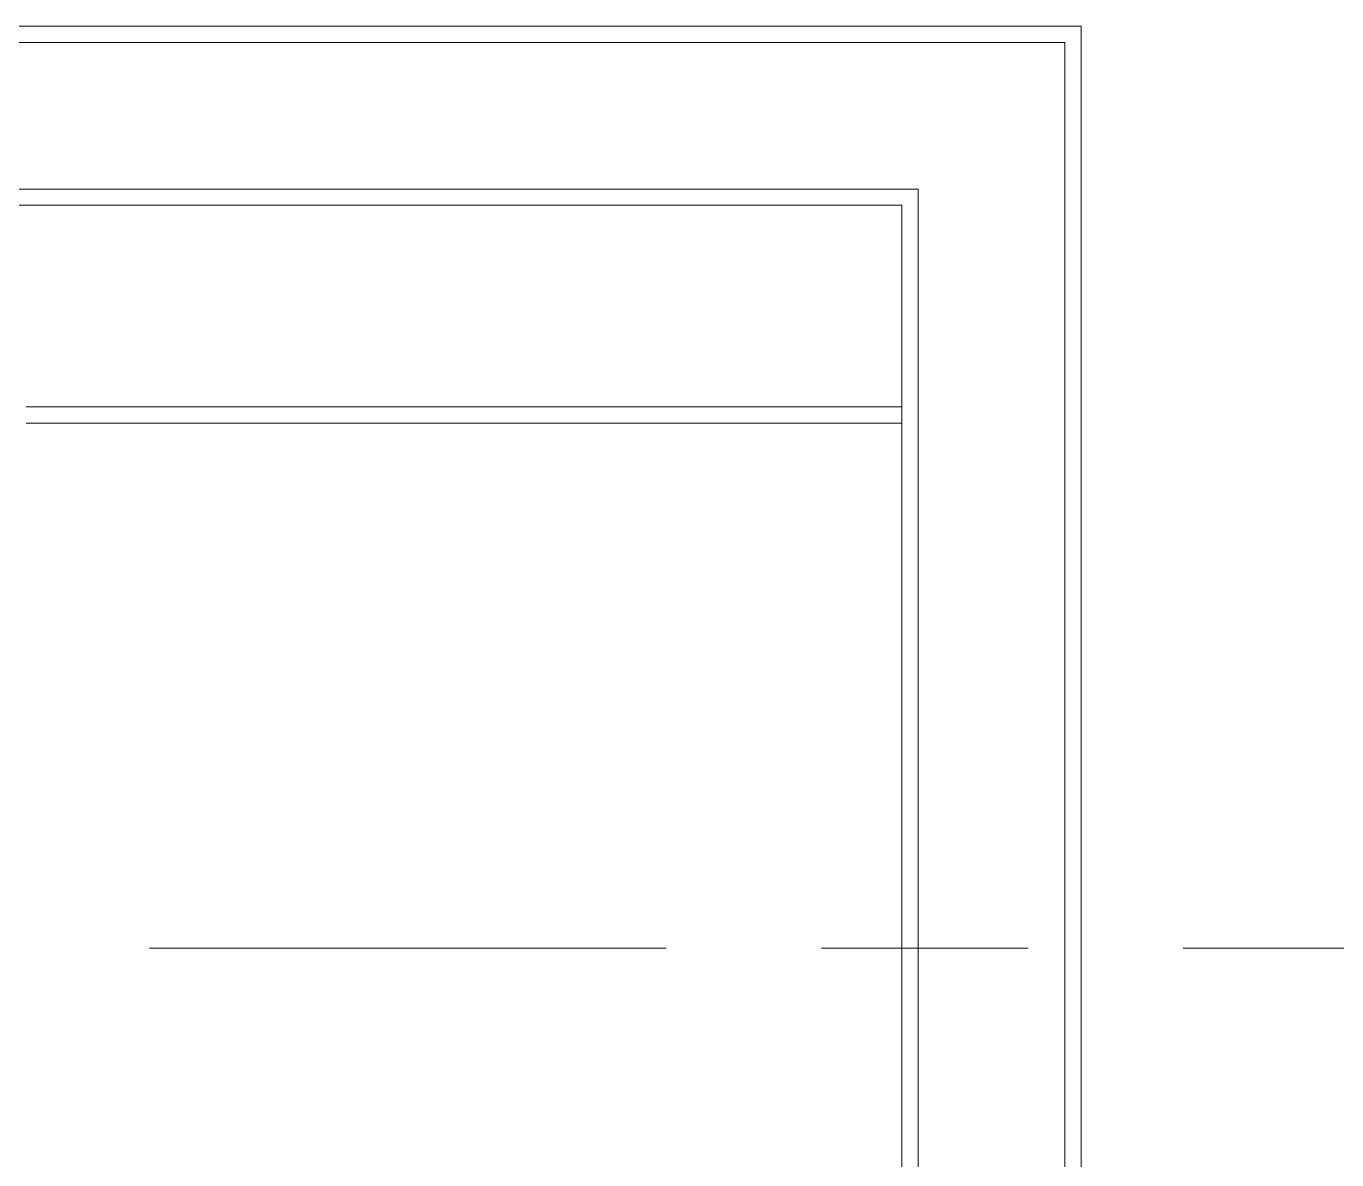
# Model space of a CAD drawing. Header units: millimetres. Extents: x 35143 to 244272, y -8553 to 29000.
# Drawn here: x 61400 to 65425, y 21501 to 24981 of the extents above; entities that cross this region are included whole.
import ezdxf

# ---------------------------------------------------------------- set-up
doc = ezdxf.new("R2010")
doc.units = ezdxf.units.MM
doc.linetypes.add('Осевая', pattern=[3175, 635, -476.25, 1587.5, -476.25])
doc.layers.add('A-FLOR-1', color=7, linetype='Continuous', lineweight=9, true_color=0xaaaaaa)
doc.layers.add('Оси-2', color=7, linetype='Осевая', lineweight=9)

msp = doc.modelspace()

# ---------------------------------------------------------------- linework, layer by layer
at = {"layer": 'A-FLOR-1'}
for p, q in [((64640, 24981.3), (44283.6, 24981.3)), ((64640, 13824.4), (64640, 24981.3)), ((44333.6, 24931.3), (64590, 24931.3)), ((64590, 24931.3), (64590, 13874.4)), ((64140, 24481.3), (44783.6, 24481.3)), ((64140, 14324.4), (64140, 24481.3)), ((54486.8, 24431.3), (64090, 24431.3)), ((64090, 24431.3), (64090, 14374.4)), ((64090, 23812.8), (61400.3, 23812.8)), ((61400.3, 23762.8), (64090, 23762.8))]:
    msp.add_line(p, q, dxfattribs=at)
at = {"layer": 'Оси-2'}
msp.add_line((38442.5, 22150), (82250, 22150), dxfattribs=at)

doc.saveas('drawing.dxf')
